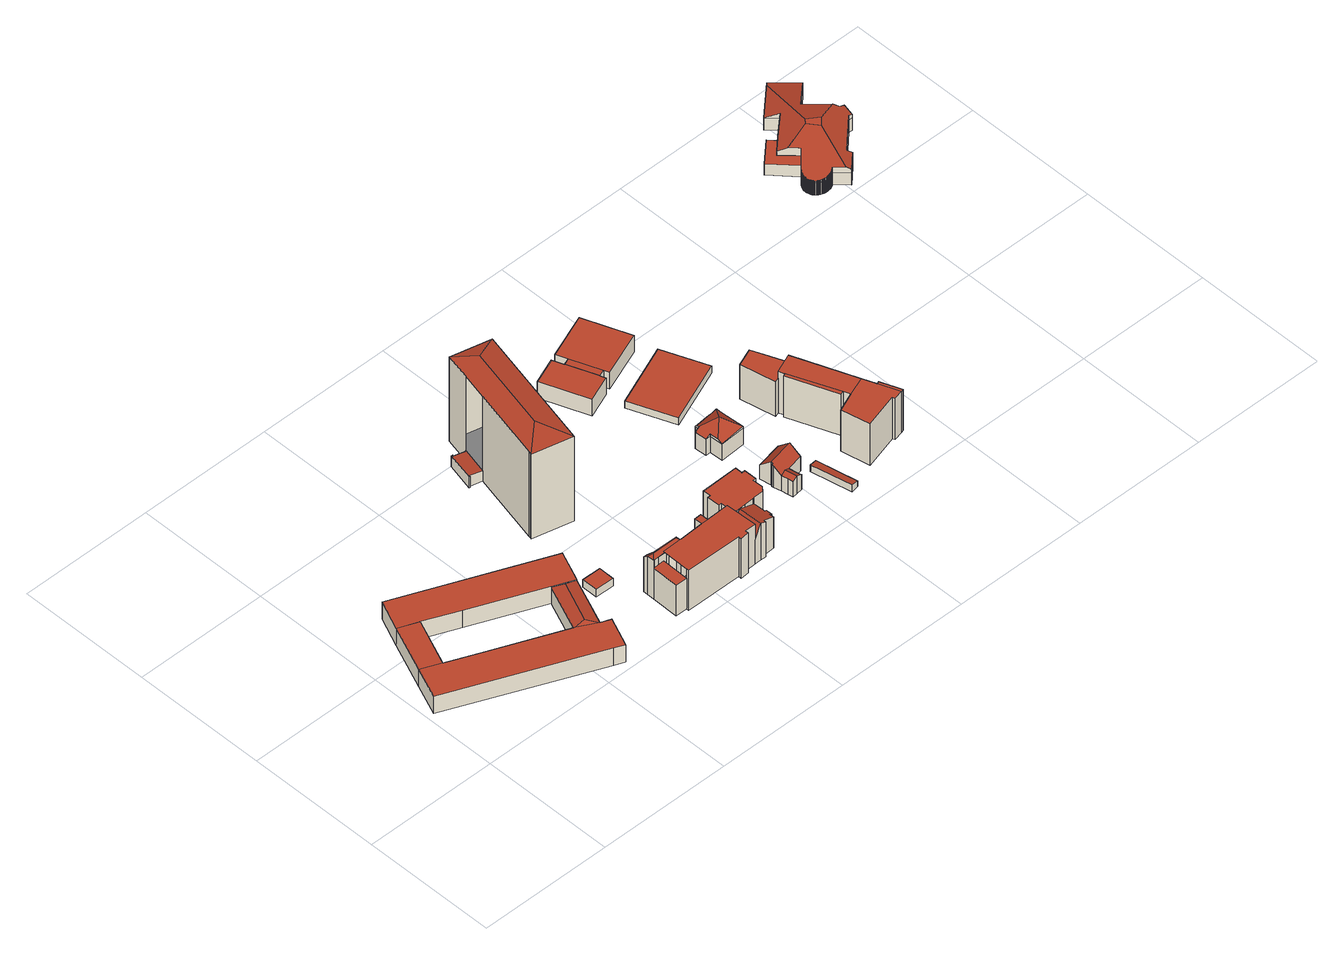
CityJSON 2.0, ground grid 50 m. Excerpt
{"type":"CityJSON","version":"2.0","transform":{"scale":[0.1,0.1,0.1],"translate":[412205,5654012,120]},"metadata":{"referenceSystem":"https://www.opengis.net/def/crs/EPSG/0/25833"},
"CityObjects":{
"building1":{"type":"Building","attributes":{"name":"Leibniz-Institut für ökologische Raumentwicklung","Gemeindeschluessel":14612000,"Geometrietyp2DReferenz":"3000","function":"31001_2000","roofType":"9999"},"children":["building1-1","building1-2","building1-3","building1-4"]},
"building1-1":{"type":"BuildingPart","attributes":{"Dachtyp_tdc":"tdcFreeFormRoof","Dachneigung":10.69,"QualitaetDacherkennung":51,"Geometrietyp2DReferenz":"3000","measuredHeight":7.72,"roofType":"5000"},"parents":["building1"],"geometry":[{"type":"MultiSurface","lod":"2","boundaries":[[[0,1,2,3]],[[4,5,6,7]],[[8,9,5,4]],[[8,4,1]],[[9,8,1,0]],[[9,0,5]],[[3,2,7,6]]],"semantics":{"surfaces":[{"type":"WallSurface"},{"type":"RoofSurface"},{"type":"GroundSurface"}],"values":[0,0,1,1,1,1,2]}}]},
"building1-2":{"type":"BuildingPart","attributes":{"Dachtyp_tdc":"tdcPolyFlatRoof","Dachneigung":0,"QualitaetDacherkennung":70,"Geometrietyp2DReferenz":"3000","measuredHeight":7.31,"roofType":"1000"},"parents":["building1"],"geometry":[{"type":"MultiSurface","lod":"2","boundaries":[[[10,11,12,13,14]],[[11,15,4,7,12]],[[16,17,18,2,1]],[[17,19,20,18]],[[19,21,22,20]],[[21,23,24,22]],[[23,25,26,27,24]],[[23,21,19,17,16,15,11,10,25]],[[27,13,12,7,2,18,20,22,24]]],"semantics":{"surfaces":[{"type":"WallSurface"},{"type":"RoofSurface"},{"type":"GroundSurface"}],"values":[0,0,0,0,0,0,0,1,2]}}]},
"building1-3":{"type":"BuildingPart","attributes":{"Dachtyp_tdc":"tdcPolyFlatRoof","Dachneigung":0,"QualitaetDacherkennung":82,"Geometrietyp2DReferenz":"3000","measuredHeight":7.29,"roofType":"1000"},"parents":["building1"],"geometry":[{"type":"MultiSurface","lod":"2","boundaries":[[[28,29,30,31]],[[29,32,0,3,30]],[[33,34,35,6,5]],[[34,36,37,38,35]],[[39,28,31,40,41]],[[39,36,34,33,32,29,28]],[[31,30,3,6,35,38,40]]],"semantics":{"surfaces":[{"type":"WallSurface"},{"type":"RoofSurface"},{"type":"GroundSurface"}],"values":[0,0,0,0,0,1,2]}}]},
"building1-4":{"type":"BuildingPart","attributes":{"Dachtyp_tdc":"tdcPolyFlatRoof","Dachneigung":0,"QualitaetDacherkennung":90,"Geometrietyp2DReferenz":"3000","measuredHeight":7.15,"roofType":"1000"},"parents":["building1"],"geometry":[{"type":"MultiSurface","lod":"2","boundaries":[[[37,14,13,38]],[[26,41,40,27]],[[41,26,14,37]],[[38,13,27,40]]],"semantics":{"surfaces":[{"type":"WallSurface"},{"type":"RoofSurface"},{"type":"GroundSurface"}],"values":[0,0,1,2]}}]},
"building2":{"type":"Building","attributes":{"Dachtyp_tdc":"tdcPolyFlatRoof","Gemeindeschluessel":14612000,"Dachneigung":0,"QualitaetDacherkennung":73,"Geometrietyp2DReferenz":"3000","measuredHeight":3.18,"function":"31001_2000","roofType":"1000"},"geometry":[{"type":"Solid","lod":"2","boundaries":[[[[42,43,44,45]],[[43,46,47,44]],[[46,48,49,47]],[[48,42,45,49]],[[48,46,43,42]],[[45,44,47,49]]]],"semantics":{"surfaces":[{"type":"WallSurface"},{"type":"RoofSurface"},{"type":"GroundSurface"}],"values":[[0,0,0,0,1,2]]}}]},
"building3":{"type":"Building","attributes":{"Gemeindeschluessel":14612000,"Geometrietyp2DReferenz":"3000","function":"31001_9998","roofType":"9999"},"children":["building3-1","building3-2","building3-3","building3-4","building3-5","building3-6","building3-7"]},
"building3-1":{"type":"BuildingPart","attributes":{"Dachtyp_tdc":"tdcGableRoof","Dachneigung":20.16,"QualitaetDacherkennung":8,"Geometrietyp2DReferenz":"3000","measuredHeight":15.64,"roofType":"3100"},"parents":["building3"],"geometry":[{"type":"MultiSurface","lod":"2","boundaries":[[[50,51,52,53]],[[50,54,55,56,57,58,59,60,61,62]],[[62,63,51,50]],[[64,65,66,67,68,69,70,71,72,53,52,73]],[[61,60,66,65]],[[60,59,67,66]],[[59,58,68,67]],[[58,57,69,68]],[[57,56,70,69]],[[56,55,71,70]],[[55,54,72,71]],[[54,50,53,72]]],"semantics":{"surfaces":[{"type":"WallSurface"},{"type":"RoofSurface"},{"type":"GroundSurface"}],"values":[0,1,1,2,0,0,0,0,0,0,0,0]}}]},
"building3-2":{"type":"BuildingPart","attributes":{"Dachtyp_tdc":"tdcPolyFlatRoof","Dachneigung":0,"QualitaetDacherkennung":53,"Geometrietyp2DReferenz":"3000","measuredHeight":16.08,"roofType":"1000"},"parents":["building3"],"geometry":[{"type":"MultiSurface","lod":"2","boundaries":[[[74,75,61,65,76]],[[77,78,79,80]],[[78,81,82,79]],[[81,83,84,82]],[[83,85,86,84]],[[85,87,88,86]],[[87,89,90,88]],[[89,91,92,90]],[[91,93,94,92]],[[93,95,96,94]],[[95,97,98,96]],[[97,99,100,98]],[[99,74,76,100]],[[99,97,95,93,91,89,87,85,83,81,78,77,101,75,74]],[[76,65,64,73,80,79,82,84,86,88,90,92,94,96,98,100]]],"semantics":{"surfaces":[{"type":"WallSurface"},{"type":"RoofSurface"},{"type":"GroundSurface"}],"values":[0,0,0,0,0,0,0,0,0,0,0,0,0,1,2]}}]},
"building3-3":{"type":"BuildingPart","attributes":{"Dachtyp_tdc":"tdcPolyFlatRoof","Dachneigung":0,"QualitaetDacherkennung":42,"Geometrietyp2DReferenz":"3000","measuredHeight":16.99,"roofType":"1000"},"parents":["building3"],"geometry":[{"type":"MultiSurface","lod":"2","boundaries":[[[102,103,104,105]],[[103,106,107,108,104]],[[109,110,111,112,113]],[[110,114,115,111]],[[110,109,116,106,103,102,117,118,119,120,121,122,114]],[[115,123,80,73,52,124,125,126,105,104,108,127,112,111]],[[122,121,77,80,123]],[[120,119,124,52,51]],[[119,118,125,124]],[[118,117,126,125]],[[117,102,105,126]]],"semantics":{"surfaces":[{"type":"WallSurface"},{"type":"RoofSurface"},{"type":"GroundSurface"}],"values":[0,0,0,0,1,2,0,0,0,0,0]}}]},
"building3-4":{"type":"BuildingPart","attributes":{"Dachtyp_tdc":"tdcPolyFlatRoof","Dachneigung":2.95,"QualitaetDacherkennung":75,"Geometrietyp2DReferenz":"3000","measuredHeight":17.28,"roofType":"2100"},"parents":["building3"],"geometry":[{"type":"MultiSurface","lod":"2","boundaries":[[[128,129,122,123,130]],[[131,132,111,115,114]],[[132,133,134,111]],[[133,128,130,134]],[[133,132,131,129,128]],[[130,123,115,111,134]]],"semantics":{"surfaces":[{"type":"WallSurface"},{"type":"RoofSurface"},{"type":"GroundSurface"}],"values":[0,0,0,0,1,2]}}]},
"building3-5":{"type":"BuildingPart","attributes":{"Dachtyp_tdc":"tdcFreeFormRoof","Dachneigung":42.44,"QualitaetDacherkennung":4,"Geometrietyp2DReferenz":"3000","measuredHeight":17.45,"roofType":"5000"},"parents":["building3"],"geometry":[{"type":"MultiSurface","lod":"2","boundaries":[[[135,136,137,138]],[[136,139,140,137]],[[139,141,142,140]],[[141,143,142]],[[144,113,112,145,146]],[[147,148,149,150,151]],[[148,135,138,149]],[[113,144,152]],[[144,141,139,136,135,148,153,152]],[[148,147,153]],[[147,154,113,152,153]],[[138,137,140,142,145,112,127,150,149]]],"semantics":{"surfaces":[{"type":"WallSurface"},{"type":"RoofSurface"},{"type":"GroundSurface"}],"values":[0,0,0,0,0,0,0,1,1,1,1,2]}}]},
"building3-6":{"type":"BuildingPart","attributes":{"Dachtyp_tdc":"tdcPolyFlatRoof","Dachneigung":40.75,"QualitaetDacherkennung":43,"Geometrietyp2DReferenz":"3000","measuredHeight":14.09,"roofType":"2100"},"parents":["building3"],"geometry":[{"type":"MultiSurface","lod":"2","boundaries":[[[155,156,157,158]],[[156,159,160,157]],[[159,146,145,160]],[[143,155,158,142]],[[143,146,159,156,155]],[[158,157,160,145,142]]],"semantics":{"surfaces":[{"type":"WallSurface"},{"type":"RoofSurface"},{"type":"GroundSurface"}],"values":[0,0,0,0,1,2]}}]},
"building3-7":{"type":"BuildingPart","attributes":{"Dachtyp_tdc":"tdcPolyFlatRoof","Dachneigung":0,"QualitaetDacherkennung":66,"Geometrietyp2DReferenz":"3000","measuredHeight":13.02,"roofType":"1000"},"parents":["building3"],"geometry":[{"type":"MultiSurface","lod":"2","boundaries":[[[107,161,162,108]],[[161,151,150,162]],[[163,151,161,107]],[[108,162,150,127]]],"semantics":{"surfaces":[{"type":"WallSurface"},{"type":"RoofSurface"},{"type":"GroundSurface"}],"values":[0,0,1,2]}}]},
"building4":{"type":"Building","attributes":{"Gemeindeschluessel":14612000,"Geometrietyp2DReferenz":"3000","function":"31001_9998","roofType":"9999"},"children":["building4-1","building4-2"]},
"building4-1":{"type":"BuildingPart","attributes":{"Dachtyp_tdc":"tdcPolyFlatRoof","Dachneigung":3.21,"QualitaetDacherkennung":55,"Geometrietyp2DReferenz":"3000","measuredHeight":4.61,"roofType":"2100"},"parents":["building4"],"geometry":[{"type":"MultiSurface","lod":"2","boundaries":[[[164,165,166,167]],[[165,168,169,166]],[[168,170,171,169]],[[170,172,173,171]],[[172,174,175,173]],[[174,176,177,175]],[[176,178,179,177]],[[178,176,174,172,170,168,165,164,178,180]],[[179,167,166,169,171,173,175,177,179,181]]],"semantics":{"surfaces":[{"type":"WallSurface"},{"type":"RoofSurface"},{"type":"GroundSurface"}],"values":[0,0,0,0,0,0,0,1,2]}}]},
"building4-2":{"type":"BuildingPart","attributes":{"Dachtyp_tdc":"tdcHipRoof","Dachneigung":10.96,"QualitaetDacherkennung":21,"Geometrietyp2DReferenz":"3000","measuredHeight":37.49,"roofType":"3200"},"parents":["building4"],"geometry":[{"type":"MultiSurface","lod":"2","boundaries":[[[182,181,180]],[[182,183,184,181]],[[183,185,186,184]],[[185,187,188,186]],[[187,189,190,188]],[[189,191,192,190]],[[191,193,194,192]],[[193,195,164,167,194]],[[189,187,196]],[[185,183,197]],[[187,185,197,196]],[[183,182,195,193,191,189,196,197]],[[167,179,181,184,186,188,190,192,194]]],"semantics":{"surfaces":[{"type":"WallSurface"},{"type":"RoofSurface"},{"type":"GroundSurface"}],"values":[0,0,0,0,0,0,0,0,1,1,1,1,2]}}]},
"building5":{"type":"Building","attributes":{"Gemeindeschluessel":14612000,"Geometrietyp2DReferenz":"3000","function":"31001_9998","roofType":"9999"},"children":["building5-1","building5-2"]},
"building5-1":{"type":"BuildingPart","attributes":{"Dachtyp_tdc":"tdcGableRoof","Dachneigung":29.78,"QualitaetDacherkennung":80,"Geometrietyp2DReferenz":"3000","measuredHeight":7.58,"roofType":"3100"},"parents":["building5"],"geometry":[{"type":"MultiSurface","lod":"2","boundaries":[[[198,199,200,201]],[[199,202,203,200]],[[202,204,205,203]],[[204,206,207,205]],[[206,208,209,207]],[[208,210,211,209]],[[210,212,213,214,211]],[[206,204,202,199,198,215,216]],[[216,212,210,208,206]],[[214,217,201,200,203,205,207,209,211]]],"semantics":{"surfaces":[{"type":"WallSurface"},{"type":"RoofSurface"},{"type":"GroundSurface"}],"values":[0,0,0,0,0,0,0,1,1,2]}}]},
"building5-2":{"type":"BuildingPart","attributes":{"Dachtyp_tdc":"tdcGableRoof","Dachneigung":41.02,"QualitaetDacherkennung":84,"Geometrietyp2DReferenz":"3000","measuredHeight":9.79,"roofType":"3100"},"parents":["building5"],"geometry":[{"type":"MultiSurface","lod":"2","boundaries":[[[218,219,220,221]],[[219,215,198,201,220]],[[213,222,223,214]],[[222,224,225,223]],[[224,226,227,225]],[[226,228,229,227]],[[228,230,231,229]],[[230,232,233,231]],[[232,218,221,233]],[[228,226,224,222,213,234,215,219,218]],[[218,232,230,228]],[[221,220,201,217,214,223,225,227,229,231,233]]],"semantics":{"surfaces":[{"type":"WallSurface"},{"type":"RoofSurface"},{"type":"GroundSurface"}],"values":[0,0,0,0,0,0,0,0,0,1,1,2]}}]},
"building6":{"type":"Building","attributes":{"Dachtyp_tdc":"tdcFreeFormRoof","Gemeindeschluessel":14612000,"Dachneigung":36.24,"QualitaetDacherkennung":60,"Geometrietyp2DReferenz":"3000","measuredHeight":11.28,"function":"31001_9998","roofType":"5000"},"geometry":[{"type":"Solid","lod":"2","boundaries":[[[[235,236,237,238]],[[236,239,240,237]],[[239,241,242,240]],[[241,243,244,242]],[[243,245,246,244]],[[245,247,248,246]],[[247,249,250,248]],[[249,251,252,250]],[[251,253,254,252]],[[253,255,256,254]],[[257,258,259,260,261,262]],[[261,263,264,262]],[[265,263,261,266,267,251,249]],[[261,260,268,269,270,271,266]],[[253,267,266,271,255]],[[255,271,270,272]],[[272,270,269,273]],[[273,269,268,235]],[[235,268,260,259,236]],[[251,267,253]],[[247,265,249]],[[245,264,263,265,247]],[[243,262,264,245]],[[236,259,258,239]],[[239,258,257,241]],[[241,257,262,243]],[[256,274,275,238,237,240,242,244,246,248,250,252,254]],[[255,272,274,256]],[[272,273,275,274]],[[273,235,238,275]]]],"semantics":{"surfaces":[{"type":"WallSurface"},{"type":"RoofSurface"},{"type":"GroundSurface"}],"values":[[0,0,0,0,0,0,0,0,0,0,1,1,1,1,0,0,0,0,0,0,0,0,0,0,0,0,2,0,0,0]]}}]},
"building7":{"type":"Building","attributes":{"Dachtyp_tdc":"tdcPolyFlatRoof","Gemeindeschluessel":14612000,"Dachneigung":8.49,"QualitaetDacherkennung":91,"Geometrietyp2DReferenz":"3000","measuredHeight":2.86,"function":"31001_9998","roofType":"2100"},"geometry":[{"type":"Solid","lod":"2","boundaries":[[[[276,277,278,279]],[[277,280,281,278]],[[280,282,283,281]],[[282,276,279,283]],[[282,280,277,276]],[[279,278,281,283]]]],"semantics":{"surfaces":[{"type":"WallSurface"},{"type":"RoofSurface"},{"type":"GroundSurface"}],"values":[[0,0,0,0,1,2]]}}]},
"building8":{"type":"Building","attributes":{"Gemeindeschluessel":14612000,"Geometrietyp2DReferenz":"3000","function":"31001_9998","roofType":"9999"},"children":["building8-1","building8-2","building8-3"]},
"building8-1":{"type":"BuildingPart","attributes":{"Dachtyp_tdc":"tdcPolyFlatRoof","Dachneigung":0,"QualitaetDacherkennung":82,"Geometrietyp2DReferenz":"3000","measuredHeight":7,"roofType":"1000"},"parents":["building8"],"geometry":[{"type":"MultiSurface","lod":"2","boundaries":[[[284,285,286,287]],[[285,288,289,286]],[[288,290,291,289]],[[292,293,294,295]],[[293,296,297,294]],[[296,284,287,297]],[[296,293,292,290,288,285,284]],[[287,286,289,291,295,294,297]]],"semantics":{"surfaces":[{"type":"WallSurface"},{"type":"RoofSurface"},{"type":"GroundSurface"}],"values":[0,0,0,0,0,0,1,2]}}]},
"building8-2":{"type":"BuildingPart","attributes":{"Dachtyp_tdc":"tdcPolyFlatRoof","Dachneigung":0,"QualitaetDacherkennung":72,"Geometrietyp2DReferenz":"3000","measuredHeight":7.02,"roofType":"1000"},"parents":["building8"],"geometry":[{"type":"MultiSurface","lod":"2","boundaries":[[[298,299,300,289,288]],[[301,292,295,302,303]],[[301,303,299,298]],[[289,300,302,295,291]]],"semantics":{"surfaces":[{"type":"WallSurface"},{"type":"RoofSurface"},{"type":"GroundSurface"}],"values":[0,0,1,2]}}]},
"building8-3":{"type":"BuildingPart","attributes":{"Dachtyp_tdc":"tdcPolyFlatRoof","Dachneigung":0,"QualitaetDacherkennung":82,"Geometrietyp2DReferenz":"3000","measuredHeight":7.01,"roofType":"1000"},"parents":["building8"],"geometry":[{"type":"MultiSurface","lod":"2","boundaries":[[[304,305,306,307]],[[305,303,302,306]],[[299,308,309,300]],[[308,310,311,309]],[[310,304,307,311]],[[310,308,299,303,305,304]],[[307,306,302,300,309,311]]],"semantics":{"surfaces":[{"type":"WallSurface"},{"type":"RoofSurface"},{"type":"GroundSurface"}],"values":[0,0,0,0,0,1,2]}}]},
"building9":{"type":"Building","attributes":{"Dachtyp_tdc":"tdcPolyFlatRoof","Gemeindeschluessel":14612000,"Dachneigung":0,"QualitaetDacherkennung":19,"Geometrietyp2DReferenz":"3000","measuredHeight":3,"function":"31001_9998","roofType":"1000"},"geometry":[{"type":"Solid","lod":"2","boundaries":[[[[312,313,314,315]],[[313,316,317,314]],[[316,318,319,317]],[[318,312,315,319]],[[318,316,313,312]],[[315,314,317,319]]]],"semantics":{"surfaces":[{"type":"WallSurface"},{"type":"RoofSurface"},{"type":"GroundSurface"}],"values":[[0,0,0,0,1,2]]}}]},
"building10":{"type":"Building","attributes":{"Gemeindeschluessel":14612000,"Geometrietyp2DReferenz":"3000","function":"31001_9998","roofType":"9999"},"children":["building10-1","building10-2","building10-3","building10-4","building10-5"]},
"building10-1":{"type":"BuildingPart","attributes":{"Dachtyp_tdc":"tdcPolyFlatRoof","Dachneigung":0,"QualitaetDacherkennung":57,"Geometrietyp2DReferenz":"3000","measuredHeight":14.73,"roofType":"1000"},"parents":["building10"],"geometry":[{"type":"MultiSurface","lod":"2","boundaries":[[[320,321,322,323]],[[321,324,325,322]],[[324,326,327,325]],[[326,328,329,327]],[[328,330,331,329]],[[330,328,326,324,321,320]],[[323,322,325,327,329,331]]],"semantics":{"surfaces":[{"type":"WallSurface"},{"type":"RoofSurface"},{"type":"GroundSurface"}],"values":[0,0,0,0,0,1,2]}}]},
"building10-2":{"type":"BuildingPart","attributes":{"Dachtyp_tdc":"tdcPolyFlatRoof","Dachneigung":0,"QualitaetDacherkennung":45,"Geometrietyp2DReferenz":"3000","measuredHeight":17.65,"roofType":"1000"},"parents":["building10"],"geometry":[{"type":"MultiSurface","lod":"2","boundaries":[[[332,333,334,335]],[[332,336,337,333]],[[336,338,339,337]],[[338,336,332,335]],[[334,333,337,339]]],"semantics":{"surfaces":[{"type":"WallSurface"},{"type":"RoofSurface"},{"type":"GroundSurface"}],"values":[0,0,0,1,2]}}]},
"building10-3":{"type":"BuildingPart","attributes":{"Dachtyp_tdc":"tdcPolyFlatRoof","Dachneigung":0,"QualitaetDacherkennung":75,"Geometrietyp2DReferenz":"3000","measuredHeight":17.64,"roofType":"1000"},"parents":["building10"],"geometry":[{"type":"MultiSurface","lod":"2","boundaries":[[[340,341,342,343]],[[340,344,345,341]],[[344,346,347,345]],[[348,346,344,340,343]],[[342,341,345,347,349]]],"semantics":{"surfaces":[{"type":"WallSurface"},{"type":"RoofSurface"},{"type":"GroundSurface"}],"values":[0,0,0,1,2]}}]},
"building10-4":{"type":"BuildingPart","attributes":{"Dachtyp_tdc":"tdcPolyFlatRoof","Dachneigung":0,"QualitaetDacherkennung":89,"Geometrietyp2DReferenz":"3000","measuredHeight":17.6,"roofType":"1000"},"parents":["building10"],"geometry":[{"type":"MultiSurface","lod":"2","boundaries":[[[350,343,342,351]],[[346,352,320,323,347]],[[353,354,355,331,330]],[[354,353,352,346,348,343,350]],[[351,342,349,347,323,331,355]]],"semantics":{"surfaces":[{"type":"WallSurface"},{"type":"RoofSurface"},{"type":"GroundSurface"}],"values":[0,0,0,1,2]}}]},
"building10-5":{"type":"BuildingPart","attributes":{"Dachtyp_tdc":"tdcPolyFlatRoof","Dachneigung":0,"QualitaetDacherkennung":54,"Geometrietyp2DReferenz":"3000","measuredHeight":17.6,"roofType":"1000"},"parents":["building10"],"geometry":[{"type":"MultiSurface","lod":"2","boundaries":[[[338,356,357,339]],[[356,358,359,357]],[[358,360,361,359]],[[360,362,363,361]],[[362,350,351,363]],[[354,335,334,355]],[[335,354,350,362,360,358,356,338]],[[339,357,359,361,363,351,355,334]]],"semantics":{"surfaces":[{"type":"WallSurface"},{"type":"RoofSurface"},{"type":"GroundSurface"}],"values":[0,0,0,0,0,0,1,2]}}]},
"building11":{"type":"Building","attributes":{"Dachtyp_tdc":"tdcPolyFlatRoof","Gemeindeschluessel":14612000,"Dachneigung":0,"QualitaetDacherkennung":61,"Geometrietyp2DReferenz":"3000","measuredHeight":4.85,"function":"31001_9998","roofType":"1000"},"geometry":[{"type":"Solid","lod":"2","boundaries":[[[[364,365,366,367]],[[365,368,369,366]],[[368,370,371,369]],[[370,372,373,371]],[[372,374,375,373]],[[374,364,367,375]],[[374,372,370,368,365,364]],[[367,366,369,371,373,375]]]],"semantics":{"surfaces":[{"type":"WallSurface"},{"type":"RoofSurface"},{"type":"GroundSurface"}],"values":[[0,0,0,0,0,0,1,2]]}}]},
"building12":{"type":"Building","attributes":{"name":"Studentenhaus Tusculum","Dachtyp_tdc":"tdcFreeFormRoof","Gemeindeschluessel":14612000,"Dachneigung":13.86,"QualitaetDacherkennung":28,"Geometrietyp2DReferenz":"3000","measuredHeight":10.75,"function":"31001_2090","roofType":"5000"},"geometry":[{"type":"Solid","lod":"2","boundaries":[[[[376,377,378,379]],[[377,380,381,378]],[[380,382,383,381]],[[382,384,385,383]],[[384,386,387,385]],[[386,388,389,387]],[[388,390,391,389]],[[390,392,393,391]],[[392,394,395,393]],[[394,396,397,395]],[[396,398,399,397]],[[398,400,401,399]],[[400,402,403,401]],[[402,404,405,403]],[[404,406,407,405]],[[406,408,409,407]],[[408,410,411,409]],[[410,412,413,411]],[[412,414,415,413]],[[414,416,417,415]],[[416,418,419,417]],[[418,420,421,419]],[[420,422,423,421]],[[422,424,425,423]],[[424,426,427,425]],[[426,428,429,427]],[[428,430,431,429]],[[430,432,433,431]],[[432,434,435,433]],[[434,436,437,435]],[[436,438,439,437]],[[438,440,441,439]],[[440,442,443,441]],[[442,444,445,443]],[[444,446,447,445]],[[446,448,449,447]],[[448,450,451,449]],[[450,452,453,451]],[[452,454,455,453]],[[454,456,457,455]],[[456,458,459,457]],[[458,460,461,459]],[[460,462,463,461]],[[462,464,465,463]],[[464,466,467,465]],[[466,468,469,467]],[[468,470,471,469]],[[470,472,473,471]],[[472,474,475,473]],[[474,476,477,475]],[[476,478,479,477]],[[478,480,481,479]],[[480,482,483,481]],[[482,484,485,483]],[[484,486,487,485]],[[486,488,489,487]],[[488,490,491,489]],[[490,492,493,491]],[[492,494,495,493]],[[494,496,497,495]],[[496,498,499,497]],[[498,376,379,499]],[[500,376,501,502,503,504,505,506]],[[377,500,506,507,508,509,510]],[[511,512,513,514,515,516,517,508,507,518,519]],[[520,521,522,523,524,525,526,527,519,518,505,504,528,529,530,531,532,533,534,535,536,537,538,539,540,541,542,543,544,545,546,547,548,549,550,551,552,553,554,555,556,557,558,559,560,561,562,563,564,565,566,567]],[[518,507,506,505]],[[412,520,567,414]],[[414,567,566,416]],[[424,562,561,426]],[[422,563,562,424]],[[426,561,560,428]],[[428,560,559,430]],[[430,559,558,432]],[[432,558,557,434]],[[434,557,556,436]],[[436,556,555,438]],[[438,555,554,440]],[[440,554,553,442]],[[442,553,552,444]],[[444,552,551,446]],[[446,551,550,448]],[[448,550,549,450]],[[450,549,548,452]],[[452,548,547,454]],[[454,547,546,456]],[[456,546,545,458]],[[458,545,544,460]],[[460,544,543,462]],[[462,543,542,464]],[[464,542,541,466]],[[466,541,540,468]],[[468,540,539,470]],[[470,539,538,472]],[[472,538,537,474]],[[474,537,536,476]],[[476,536,535,478]],[[478,535,534,480]],[[480,534,533,482]],[[482,533,532,484]],[[484,532,531,486]],[[486,531,530,488]],[[488,530,529,490]],[[490,529,528,492]],[[492,528,504,503,494]],[[398,527,526,400]],[[396,511,519,527,398]],[[400,526,525,402]],[[402,525,524,404]],[[404,524,523,406]],[[406,523,522,408]],[[408,522,521,410]],[[410,521,520,412]],[[384,517,516,386]],[[382,509,508,517,384]],[[386,516,515,388]],[[388,515,514,390]],[[390,514,513,392]],[[392,513,512,394]],[[394,512,511,396]],[[380,510,509,382]],[[377,510,380]],[[376,500,377]],[[494,503,502,496]],[[416,566,565,418]],[[496,502,501,498]],[[418,565,564,420]],[[498,501,376]],[[420,564,563,422]],[[379,378,381,383,385,387,389,391,393,395,397,399,401,403,405,407,409,411,413,415,417,419,421,423,425,427,429,431,433,435,437,439,441,443,445,447,449,451,453,455,457,459,461,463,465,467,469,471,473,475,477,479,481,483,485,487,489,491,493,495,497,499]]]],"semantics":{"surfaces":[{"type":"WallSurface"},{"type":"RoofSurface"},{"type":"GroundSurface"}],"values":[[0,0,0,0,0,0,0,0,0,0,0,0,0,0,0,0,0,0,0,0,0,0,0,0,0,0,0,0,0,0,0,0,0,0,0,0,0,0,0,0,0,0,0,0,0,0,0,0,0,0,0,0,0,0,0,0,0,0,0,0,0,0,1,1,1,1,1,0,0,0,0,0,0,0,0,0,0,0,0,0,0,0,0,0,0,0,0,0,0,0,0,0,0,0,0,0,0,0,0,0,0,0,0,0,0,0,0,0,0,0,0,0,0,0,0,0,0,0,0,0,0,0,0,0,0,0,0,0,0,2]]}}]}
},
"vertices":[
[667,312,103],[590,131,103],[590,131,34],[667,312,34],[517,170,103],[591,344,103],[591,344,34],[517,170,34],[561,170,111],[626,320,111],
[126,337,107],[254,282,107],[254,282,34],[126,337,34],[126,337,106],[517,170,107],[590,131,107],[625,116,107],[625,116,34],[578,7,107],[578,7,34],[543,22,107],[543,22,34],[6,252,107],[6,252,34],[55,368,107],[55,368,106],[55,368,34],
[177,653,107],[715,424,107],[715,424,34],[177,653,34],[667,312,107],[591,344,107],[327,457,107],[327,457,34],[201,511,107],[201,511,106],[201,511,34],[129,541,107],[129,541,34],[129,541,106],
[761,309,92],[760,250,92],[760,250,60],[761,309,60],[690,252,92],[690,252,60],[691,310,92],[691,310,60],
[1159,20,215],[1135,19,159],[1135,19,58],[1159,20,58],[1180,20,207],[1180,29,207],[1223,30,191],[1222,45,191],[1230,45,188],[1229,67,188],[1222,67,191],[1220,110,191],[1156,108,215],[1132,107,159],[1156,108,58],[1220,110,58],[1222,67,58],[1229,67,58],[1230,45,58],[1222,45,58],[1223,30,58],[1180,29,58],[1180,20,58],[1132,107,58],
[1255,111,219],[1220,110,219],[1255,111,58],[1131,137,219],[1130,161,219],[1130,161,58],[1131,137,58],[1119,160,219],[1119,160,58],[1118,209,219],[1118,209,58],[1129,209,219],[1129,209,58],[1128,237,219],[1128,237,58],[1267,241,219],[1267,241,58],[1267,213,219],[1267,213,58],[1279,213,219],[1279,213,58],[1280,166,219],[1280,166,58],[1269,165,219],[1269,165,58],[1270,127,219],[1270,127,58],[1132,107,219],
[1062,16,228],[853,17,228],[853,17,58],[1062,16,58],[853,26,228],[853,26,188],[853,26,58],[930,130,228],[1019,134,228],[1019,134,58],[930,130,58],[930,130,221],[1019,133,228],[1019,133,58],[855,128,228],[1062,4,228],[1094,6,228],[1094,18,228],[1135,19,228],[1131,137,228],[1046,134,228],[1046,134,58],[1094,18,58],[1094,6,58],[1062,4,58],[855,128,58],
[1045,162,231],[1046,134,229],[1045,162,58],[1019,133,229],[1019,134,229],[1018,161,231],[1018,161,58],
[811,169,206],[825,169,206],[825,169,58],[811,169,58],[841,152,221],[841,152,58],[855,152,221],[855,152,58],[855,152,185],[931,151,221],[931,151,58],[931,151,185],[811,126,221],[811,152,221],[811,152,58],[811,126,58],[811,126,188],[920,141,231],[824,139,233],[855,128,221],
[855,168,199],[904,167,199],[904,167,58],[855,168,58],[915,167,199],[915,167,58],
[809,26,188],[809,26,58],[855,128,188],
[815,874,67],[770,885,70],[770,885,24],[815,874,24],[768,880,70],[768,880,24],[764,881,70],[764,881,24],[789,985,70],[789,985,24],[794,984,70],[794,984,24],[793,981,70],[793,981,24],[838,970,67],[838,970,24],[839,973,67],[839,973,24],
[839,973,384],[861,1067,384],[861,1067,24],[1008,1032,384],[1008,1032,24],[895,558,384],[895,558,24],[747,593,384],[747,593,24],[748,597,384],[748,597,24],[750,605,384],[750,605,24],[815,874,384],[845,679,399],[921,997,399],
[1450,197,121],[1455,173,121],[1455,173,59],[1450,197,59],[1458,155,121],[1458,155,59],[1459,152,121],[1459,152,59],[1436,148,135],[1436,148,59],[1418,145,124],[1418,145,59],[1415,164,124],[1415,164,59],[1410,188,124],[1410,188,121],[1410,188,59],[1450,197,122],[1428,192,135],[1428,192,59],
[1504,249,157],[1511,210,122],[1511,210,59],[1504,249,59],[1404,217,147],[1404,217,59],[1403,223,153],[1403,223,59],[1407,224,153],[1407,224,59],[1406,229,157],[1406,229,59],[1398,272,119],[1398,272,59],[1496,291,119],[1496,291,59],[1428,192,121],
[1464,533,114],[1470,533,114],[1470,533,46],[1464,533,46],[1470,530,114],[1470,530,46],[1470,512,114],[1470,512,46],[1475,423,114],[1475,423,46],[1382,418,114],[1382,418,46],[1379,467,114],[1379,467,46],[1361,466,114],[1361,466,46],[1359,511,114],[1359,511,46],[1377,512,114],[1377,512,46],[1376,528,114],[1376,528,46],[1470,512,122],[1470,530,122],[1470,533,122],[1469,533,122],[1426,476,159],[1475,423,122],[1381,433,126],[1382,418,115],[1379,467,126],[1377,513,126],[1377,512,126],[1464,533,121],[1450,532,120],[1438,532,119],[1376,528,115],[1438,532,114],[1450,532,114],[1438,532,46],[1450,532,46],
[1538,195,78],[1567,201,73],[1567,201,49],[1538,195,49],[1596,50,73],[1596,50,49],[1568,44,78],[1568,44,49],
[1195,1029,74],[1290,1066,74],[1290,1066,4],[1195,1029,4],[1306,1025,74],[1306,1025,4],[1307,1023,74],[1307,1023,4],[1349,915,74],[1356,895,74],[1356,895,4],[1349,915,4],[1261,858,74],[1261,858,4],
[1306,1025,75],[1329,1034,75],[1329,1034,4],[1349,915,75],[1372,924,4],[1372,924,75],
[1543,968,75],[1380,905,75],[1380,905,4],[1543,968,4],[1313,1075,75],[1313,1075,4],[1477,1139,75],[1477,1139,4],
[1412,638,48],[1346,804,48],[1346,804,18],[1412,638,18],[1573,895,48],[1573,895,18],[1640,729,48],[1640,729,18],
[1656,456,179],[1639,450,179],[1639,450,32],[1656,456,32],[1613,580,179],[1613,580,32],[1678,605,179],[1678,605,32],[1703,544,179],[1703,544,32],[1727,485,179],[1727,485,32],
[1844,214,208],[1844,214,32],[1835,211,32],[1835,211,208],[1874,139,208],[1874,139,32],[1865,136,208],[1865,136,32],
[1725,253,208],[1725,253,32],[1737,258,32],[1737,258,208],[1654,432,208],[1654,432,32],[1663,436,208],[1663,436,32],[1664,436,208],[1664,436,32],
[1746,234,208],[1746,234,32],[1656,456,208],[1727,485,208],[1815,261,208],[1815,261,32],
[1830,127,208],[1830,127,32],[1826,136,208],[1826,136,32],[1699,100,208],[1699,100,32],[1677,206,208],[1677,206,32],
[2348,1233,61],[2424,1303,61],[2424,1303,13],[2348,1233,13],[2448,1277,61],[2448,1277,13],[2400,1233,61],[2400,1233,13],[2453,1181,61],[2453,1181,13],[2423,1150,61],[2423,1150,13],
[2485,1377,60],[2596,1478,60],[2596,1478,8],[2485,1377,8],[2669,1397,60],[2669,1397,8],[2582,1315,60],[2582,1315,8],[2663,1229,60],[2663,1229,8],[2680,1228,60],[2680,1228,8],[2677,1189,60],[2677,1189,8],[2662,1190,60],[2662,1190,8],[2553,1086,60],[2553,1086,8],[2566,1073,60],[2566,1073,8],[2512,1021,60],[2512,1021,8],[2471,1064,60],[2471,1064,8],[2469,1062,60],[2469,1062,8],[2467,1060,60],[2467,1060,8],[2464,1059,60],[2464,1059,8],[2462,1058,60],[2462,1058,8],[2459,1056,60],[2459,1056,8],[2456,1055,60],[2456,1055,8],[2454,1054,60],[2454,1054,8],[2451,1054,60],[2451,1054,8],[2448,1053,60],[2448,1053,8],[2445,1053,60],[2445,1053,8],[2441,1052,60],[2441,1052,8],[2437,1052,60],[2437,1052,8],[2434,1053,60],[2434,1053,8],[2431,1053,60],[2431,1053,8],[2427,1054,60],[2427,1054,8],[2424,1055,60],[2424,1055,8],[2420,1056,60],[2420,1056,8],[2417,1058,60],[2417,1058,8],[2414,1059,60],[2414,1059,8],[2411,1061,60],[2411,1061,8],[2408,1063,60],[2408,1063,8],[2406,1065,60],[2406,1065,8],[2403,1068,60],[2403,1068,8],[2401,1070,60],[2401,1070,8],[2399,1073,60],[2399,1073,8],[2397,1075,60],[2397,1075,8],[2396,1078,60],[2396,1078,8],[2395,1080,60],[2395,1080,8],[2394,1083,60],[2394,1083,8],[2393,1086,60],[2393,1086,8],[2392,1089,60],[2392,1089,8],[2391,1091,60],[2391,1091,8],[2391,1094,60],[2391,1094,8],[2391,1097,60],[2391,1097,8],[2391,1100,60],[2391,1100,8],[2391,1103,60],[2391,1103,8],[2392,1106,60],[2392,1106,8],[2392,1109,60],[2392,1109,8],[2393,1112,60],[2393,1112,8],[2394,1114,60],[2394,1114,8],[2395,1117,60],[2395,1117,8],[2397,1120,60],[2397,1120,8],[2398,1122,60],[2398,1122,8],[2400,1124,60],[2400,1124,8],[2402,1127,60],[2402,1127,8],[2423,1150,60],[2423,1150,8],[2453,1181,60],[2453,1181,8],[2400,1233,60],[2400,1233,8],[2448,1277,60],[2448,1277,8],[2519,1340,60],[2519,1340,8],[2585,1468,64],[2519,1340,81],[2448,1277,79],[2400,1233,77],[2424,1210,92],[2520,1233,115],[2532,1246,115],[2576,1218,115],[2648,1245,101],[2582,1315,95],[2669,1397,68],[2512,1021,76],[2566,1073,74],[2553,1086,82],[2662,1190,80],[2677,1189,75],[2680,1228,86],[2663,1229,91],[2550,1191,115],[2500,1034,84],[2454,1054,77],[2456,1055,77],[2459,1056,78],[2462,1058,79],[2464,1059,80],[2467,1060,80],[2469,1062,81],[2471,1064,82],[2453,1181,94],[2423,1150,83],[2402,1127,76],[2400,1124,75],[2398,1122,74],[2397,1120,74],[2395,1117,73],[2394,1114,73],[2393,1112,72],[2392,1109,71],[2392,1106,71],[2391,1103,70],[2391,1100,70],[2391,1097,70],[2391,1094,69],[2391,1091,69],[2392,1089,69],[2393,1086,68],[2394,1083,68],[2395,1080,68],[2396,1078,68],[2397,1075,68],[2399,1073,68],[2401,1070,68],[2403,1068,68],[2406,1065,68],[2408,1063,69],[2411,1061,69],[2414,1059,69],[2417,1058,70],[2420,1056,70],[2424,1055,71],[2427,1054,71],[2431,1053,72],[2434,1053,72],[2437,1052,73],[2441,1052,74],[2445,1053,75],[2448,1053,75],[2451,1054,76]
]}
